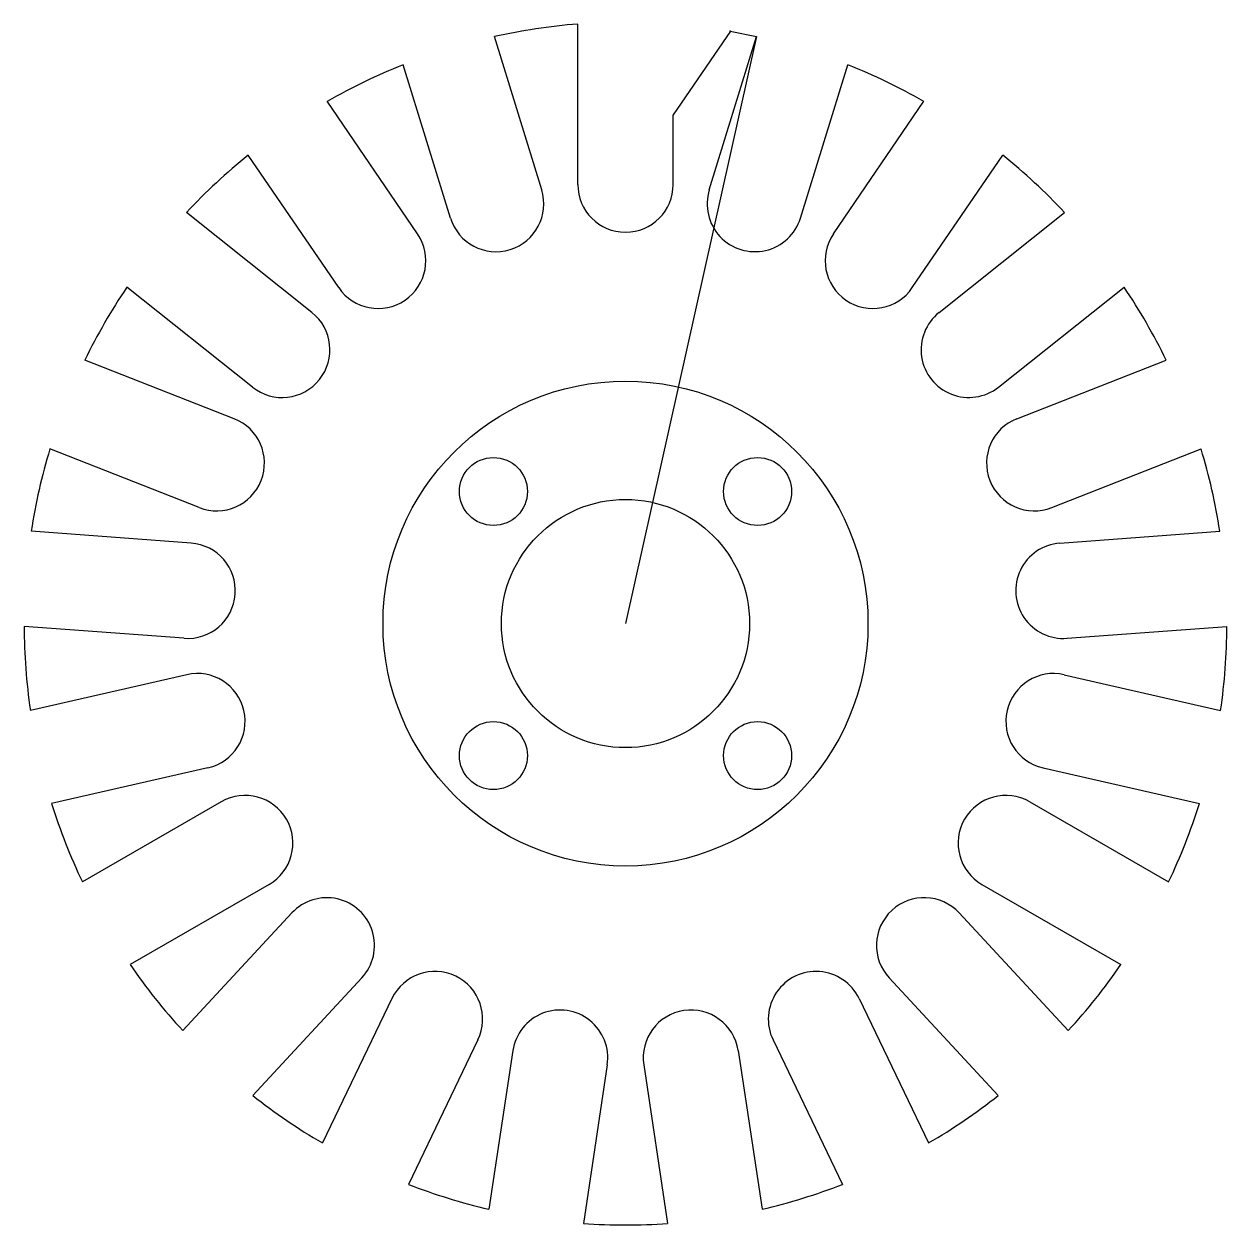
# Model space of a CAD drawing. Header units: millimetres. Extents: x -31.5 to 31.5, y -31.5 to 31.4.
import ezdxf

# ---------------------------------------------------------------- set-up
doc = ezdxf.new("R2010")
doc.units = ezdxf.units.MM
doc.layers.get('0').update_dxf_attribs({"lineweight": 25, "true_color": 0xffffff})

msp = doc.modelspace()

# ---------------------------------------------------------------- linework, layer by layer
for p, q in [((-2.5, 23), (-2.5, 31.401)), ((-2.5, 23), (-2.5, 31.401)), ((-2.5, 23), (-2.5, 31.401)), ((-2.5, 23), (-2.5, 31.401)), ((-2.5, 23), (-2.5, 31.401)), ((-2.5, 23), (-2.5, 31.401)), ((-2.5, 23), (-2.5, 31.401)), ((-2.5, 23), (-2.5, 31.401)), ((-2.5, 23), (-2.5, 31.401)), ((-2.5, 23), (-2.5, 31.401)), ((-2.5, 23), (-2.5, 31.401)), ((5.496, 31.034), (2.5, 26.642)), ((5.487, 31.036), (6.867, 30.742)), ((-4.39, 22.715), (-6.867, 30.742)), ((6.867, 30.742), (0, 0)), ((4.39, 22.715), (6.867, 30.742)), ((-9.168, 21.241), (-11.644, 29.269)), ((9.168, 21.241), (11.644, 29.269)), ((-10.891, 20.412), (-15.623, 27.353)), ((10.891, 20.412), (15.623, 27.353)), ((2.5, 23), (2.5, 26.642)), ((2.5, 23), (2.5, 26.642)), ((-15.022, 17.595), (-19.754, 24.536)), ((15.022, 17.595), (19.754, 24.536)), ((-16.423, 16.295), (-22.991, 21.533)), ((16.423, 16.295), (22.991, 21.533)), ((-19.541, 12.386), (-26.109, 17.623)), ((19.541, 12.386), (26.109, 17.623)), ((-20.497, 10.73), (-28.317, 13.799)), ((20.497, 10.73), (28.317, 13.799)), ((-22.323, 6.076), (-30.143, 9.145)), ((22.323, 6.076), (30.143, 9.145)), ((-22.749, 4.212), (-31.126, 4.84)), ((22.749, 4.212), (31.126, 4.84)), ((-23.123, -0.774), (-31.5, -0.146)), ((23.123, -0.774), (31.5, -0.146)), ((-22.98, -2.681), (-31.17, -4.55)), ((22.98, -2.681), (31.17, -4.55)), ((-21.867, -7.555), (-30.057, -9.425)), ((21.867, -7.555), (30.057, -9.425)), ((-21.169, -9.335), (-28.444, -13.535)), ((21.169, -9.335), (28.444, -13.535)), ((-18.669, -13.665), (-25.944, -17.865)), ((18.669, -13.665), (25.944, -17.865)), ((-17.477, -15.16), (-23.19, -21.318)), ((17.477, -15.16), (23.19, -21.318)), ((-13.811, -18.561), (-19.525, -24.719)), ((13.811, -18.561), (19.525, -24.719)), ((-12.232, -19.638), (-15.877, -27.206)), ((12.232, -19.638), (15.877, -27.206)), ((-7.727, -21.807), (-11.372, -29.376)), ((7.727, -21.807), (11.372, -29.376)), ((-5.9, -22.371), (-7.152, -30.677)), ((5.9, -22.371), (7.152, -30.677)), ((-0.956, -23.116), (-2.208, -31.423)), ((0.956, -23.116), (2.208, -31.423))]:
    msp.add_line(p, q)
for centre, radius in [((0, 0), 12.7), ((-6.916, 6.916), 1.78), ((6.916, 6.916), 1.78), ((0, 0), 6.5), ((-6.916, -6.916), 1.78), ((6.916, -6.916), 1.78)]:
    msp.add_circle(centre, radius)
for centre, radius, start, end in [((0, 0), 31.5, 94.55207, 102.59079), ((0, 0), 31.5, 111.69493, 119.73364), ((0, 0), 31.5, 60.26636, 68.30507), ((0, 0), 31.5, 128.83779, 136.8765), ((0, 0), 31.5, 43.1235, 51.16221), ((-6.779, 21.978), 2.5, 197.14286, 17.14286), ((0, 23), 2.5, 180, 0), ((0, 23), 2.5, 180, 0), ((0, 23), 2.5, 180, 0), ((6.779, 21.978), 2.5, 162.85714, 342.85714), ((-12.956, 19.003), 2.5, 214.28571, 34.28571), ((12.956, 19.003), 2.5, 145.71429, 325.71429), ((0, 0), 31.5, 145.98064, 154.01936), ((0, 0), 31.5, 25.98064, 34.01936), ((-17.982, 14.34), 2.5, 231.42857, 51.42857), ((17.982, 14.34), 2.5, 128.57143, 308.57143), ((-21.41, 8.403), 2.5, 248.57143, 68.57143), ((21.41, 8.403), 2.5, 111.42857, 291.42857), ((0, 0), 31.5, 163.1235, 171.16221), ((0, 0), 31.5, 8.83779, 16.8765), ((-22.936, 1.719), 2.5, 265.71429, 85.71429), ((22.936, 1.719), 2.5, 94.28571, 274.28571), ((0, 0), 31.5, 180.26636, 188.30507), ((0, 0), 31.5, 351.69493, 359.73364), ((-22.423, -5.118), 2.5, 282.85714, 102.85714), ((22.423, -5.118), 2.5, 77.14286, 257.14286), ((0, 0), 31.5, 197.40921, 205.44793), ((-19.919, -11.5), 2.5, 300, 120), ((19.919, -11.5), 2.5, 60, 240), ((0, 0), 31.5, 334.55207, 342.59079), ((-15.644, -16.86), 2.5, 317.14286, 137.14286), ((15.644, -16.86), 2.5, 42.85714, 222.85714), ((0, 0), 31.5, 214.55207, 222.59079), ((-9.979, -20.722), 2.5, 334.28571, 154.28571), ((9.979, -20.722), 2.5, 25.71429, 205.71429), ((0, 0), 31.5, 317.40921, 325.44793), ((-3.428, -22.743), 2.5, 351.42857, 171.42857), ((3.428, -22.743), 2.5, 8.57143, 188.57143), ((0, 0), 31.5, 231.69493, 239.73364), ((0, 0), 31.5, 300.26636, 308.30507), ((0, 0), 31.5, 248.83779, 256.8765), ((0, 0), 31.5, 283.1235, 291.16221), ((0, 0), 31.5, 265.98064, 274.01936)]:
    msp.add_arc(centre, radius, start, end)
msp.add_point((5.487, 31.036))
msp.add_point((5.487, 31.036))

doc.saveas('drawing.dxf')
